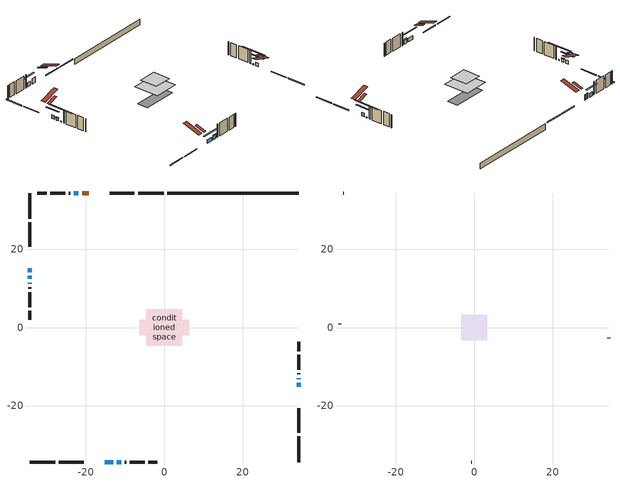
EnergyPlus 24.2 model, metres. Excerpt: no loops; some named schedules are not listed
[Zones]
conditioned space
 floor adiabatic (AdiabaticFloorConstruction): -4.61,-4.61 -4.61,4.61 4.61,4.61 4.61,-4.61 z2.61
 floor foundation (Slab1 construction): -6.4,-1.98 -6.4,1.98 6.4,1.98 6.4,-1.98 z-1.96
 wall outside (RimJoist1 construction): -0.15,34.3 -6.67,34.3 / -34.3,-34.3 -27.79,-34.3 / -34.3,34.3 -34.3,27.79 / 34.3,-34.3 34.3,-27.79 z0.17:0.47
 wall outside (RimJoist2 construction): -7.6,34.3 -13.89,34.3 / -26.86,-34.3 -20.57,-34.3 / -34.3,26.86 -34.3,20.57 / 34.3,-26.86 34.3,-20.57 z0.17:0.47
 wall outside (AdiabaticWallConstruction 1): -19.31,34.3 -20.97,34.3 z0.17:2.2
 wall outside (AdiabaticWallConstruction): 34.3,-15.15 34.3,-14.11 / -34.3,15.15 -34.3,14.11 z0.17:1.46; -21.9,34.3 -23.1,34.3 z0.17:1.66; -15.15,-34.3 -13.05,-34.3 z0.17:1.48; -12.13,-34.3 -10.97,-34.3 z0.17:1.61; -34.3,13.18 -34.3,12.37 z0.17:1.18; 34.3,-13.19 34.3,-12.9 / -34.3,11.45 -34.3,11.16 z0.17:0.53
 wall outside (Wall1 construction): -24.03,34.3 -24.32,34.3 / -10.04,-34.3 -9.75,-34.3 / -34.3,10.23 -34.3,9.94 / 34.3,-11.97 34.3,-11.68 z0.17:5.05
 wall outside (Wall2 construction): -25.25,34.3 -29.05,34.3 / -8.82,-34.3 -5.02,-34.3 / -34.3,9.01 -34.3,5.21 / 34.3,-10.75 34.3,-6.94 z0.17:5.05
 wall outside (Wall3 construction): -29.98,34.3 -32.33,34.3 / -4.09,-34.3 -1.74,-34.3 / -34.3,4.28 -34.3,1.93 / 34.3,-6.02 34.3,-3.67 z0.17:5.05
 wall foundation (FoundationWall1 construction): 0.78,34.3,-1.96 0.78,34.3,0.17 30.95,34.3,0.17 30.95,34.3,0.11 34.3,34.3,0.11 34.3,34.3,-1.96
 window (WindowConstruction): 34.3,-15.15 34.3,-14.11 z0.17:1.46
 window (WindowConstruction 1): -21.9,34.3 -23.1,34.3 z0.17:1.66
 window (WindowConstruction 2): -15.15,-34.3 -13.06,-34.3 z0.17:1.47
 window (WindowConstruction 3): -34.3,15.15 -34.3,14.11 z0.17:1.46
 window (WindowConstruction 4): -12.13,-34.3 -10.97,-34.3 z0.17:1.61
 window (WindowConstruction 5): -34.3,13.18 -34.3,12.38 z0.17:1.18
 window (WindowConstruction 6): 34.3,-13.18 34.3,-12.9 z0.17:0.52
 window (WindowConstruction 7): -34.3,11.45 -34.3,11.16 z0.17:0.52
 door (Door): -19.31,34.3 -20.97,34.3 z0.17:2.2
 ceiling adiabatic (AdiabaticFloorConstruction): 4.61,-4.61 4.61,4.61 -4.61,4.61 -4.61,-4.61 z2.61
 roof outside (Roof2 construction): -18.38,34.3,5.05 -18.38,30.69,6.25 -17.43,30.69,6.25 -17.43,34.3,5.05; -16.08,-34.3,5.05 -16.08,-30.69,6.25 -17.03,-30.69,6.25 -17.03,-34.3,5.05; -34.3,16.08,5.05 -30.69,16.08,6.25 -30.69,17.03,6.25 -34.3,17.03,5.05; 34.3,-16.08,5.05 30.69,-16.08,6.25 30.69,-17.03,6.25 34.3,-17.03,5.05
attic - vented
 floor to conditioned space (Floor1 construction Reversed): -3.28,-3.28 -3.28,3.28 3.28,3.28 3.28,-3.28 z5.05
 wall outside (Wall4 construction): -33.26,34.3 -33.38,34.3 / -0.81,-34.3 -0.69,-34.3 / -34.3,1 -34.3,0.88 / 34.3,-2.74 34.3,-2.62 z0.17:5.05
 roof outside (Roof1 construction): -16.5,34.3,5.05 -16.5,27.92,7.17 -14.82,27.92,7.17 -14.82,34.3,5.05; -17.96,-34.3,5.05 -17.96,-27.92,7.17 -19.64,-27.92,7.17 -19.64,-34.3,5.05; -34.3,17.96,5.05 -27.92,17.96,7.17 -27.92,19.64,7.17 -34.3,19.64,5.05; 34.3,-17.96,5.05 27.92,-17.96,7.17 27.92,-19.64,7.17 34.3,-19.64,5.05
shading: 34.3,-11.93 34.3,-17.33 34.72,-17.33 34.72,-11.93 z3.64; -25.28,34.3 -19.72,34.3 -19.72,34.72 -25.28,34.72 z3.84; -10.88,-34.3 -17.33,-34.3 -17.33,-34.72 -10.88,-34.72 z3.65; -34.3,11.93 -34.3,17.33 -34.72,17.33 -34.72,11.93 z3.64; -10.77,-34.3 -12.33,-34.3 -12.33,-34.72 -10.77,-34.72 z1.81; -34.3,12.17 -34.3,13.38 -34.72,13.38 -34.72,12.17 z1.38; 34.3,-8.28 34.3,-17.8 34.72,-17.8 34.72,-8.28 z5.14; -34.3,6.54 -34.3,16.07 -34.72,16.07 -34.72,6.54 z5.14
[Building]
Building 1: Terrain=Suburbs
[Site:Location]
Winnipeg Intl AP_MB: Latitude {deg}=49.91; Longitude {deg}=-97.24; Time Zone {hr}=-6; Elevation {m}=239; Keep Site Location Information=Yes
[Site:GroundTemperature:Shallow]
-2.46526, -5.11642, -5.32873, -4.07063, 0.979979, 6.00706, 10.3653, 13.1261, 13.3606, 11.1152, 6.8681, 1.99523
[Site:WaterMainsTemperature]
Calculation Method=Schedule; Temperature Schedule=mains temperature schedule
[Material] Roughness=Rough; Thermal Absorptance=0.9
Name | Thickness {m} | Conductivity {W/m-K} | Density {kg/m3} | Specific Heat {J/kg-K} | Solar Absorptance | Visible Absorptance
asphalt or fiberglass shingles | 0.00635 | 0.162714 | 1121.4 | 1465.45 | 0.84 | 0.84
ceiling loosefill ins | 0.254 | 0.0480833 | 16.02 | 1046.75 | 0.7 | 0.7
ceiling stud and cavity | 0.1397 | 0.363927 | 65.682 | 1177.47 | 0.7 | 0.7
concrete 4.0 in. | 0.1016 | 1.803125 | 2242.8 | 837.4 | 0.7 | 0.7
concrete 8.0 in. | 0.2032 | 1.803125 | 2242.8 | 837.4 | 0.7 | 0.7
door material | 0.04445 | 0.0639163 | 512.64 | 1214.23 | 0.7 | 0.7
floor covering | 0.0127 | 0.0433444 | 54.468 | 1339.84 | 0.6 | 0.6
floor rigid ins; wall rigid ins | 0.512978 | 0.029427 | 32.04 | 1214.23 | 0.7 | 0.7
floor stud and cavity | 0.1397 | 1.75129 | 37.0049 | 1207.88 | 0.7 | 0.7
furniture material conditioned space 1 | 0.1524 | 0.115458 | 640.8 | 1214.23 | 0.6 | 0.6
gypsum board | 0.0127 | 0.160291 | 801 | 837.4 | 0.6 | 0.6
osb sheathing 0.5 in. | 0.0127 | 0.115458 | 512.64 | 1214.23 | 0.7 | 0.7
osb sheathing 0.75 in. | 0.01905 | 0.115458 | 512.64 | 1214.23 | 0.7 | 0.7
rim joist stud and cavity | 0.0508 | 0.177588 | 50.32683 | 1063.81 | 0.6 | 0.6
rim joist stud and cavity 1 | 0.0508 | 0.648972 | 50.32683 | 1063.81 | 0.6 | 0.6
roof stud and cavity | 0.2032 | 0.119118 | 78.34581 | 1123.46 | 0.7 | 0.7
wall stud and cavity | 0.1397 | 0.107944 | 139.0536 | 1170.24 | 0.7 | 0.7
wall stud and cavity 1 | 0.1397 | 0.0980698 | 139.0536 | 1170.24 | 0.7 | 0.7
wall stud and cavity 2 | 0.1397 | 0.100429 | 139.0536 | 1170.24 | 0.7 | 0.7
wall stud and cavity 3 | 0.0889 | 6.1454 | 50.32683 | 1063.81 | 0.6 | 0.6
wall stud and cavity 4 | 0.0889 | 0.380278 | 52.3479 | 1209.89 | 0.7 | 0.7
wall stud and cavity 5 | 0.0889 | 0.391764 | 83.0341 | 1211.67 | 0.7 | 0.7
wood siding | 0.0254 | 0.102417 | 544.68 | 1172.36 | 0.4 | 0.4
wood siding 1 | 0.00254 | 0.102417 | 544.68 | 1172.36 | 0.4 | 0.4
wood siding 2; wood siding 3; wood siding 4 | 0.0254 | 0.102417 | 544.68 | 1172.36 | 0.7 | 0.7
[WindowMaterial:SimpleGlazingSystem]
Name | U-Factor {W/m2-K} | Solar Heat Gain Coefficient
WindowMaterial | 3.71739 | 0.69
WindowMaterial 1 | 3.599852 | 0.7
WindowMaterial 2 | 3.70887 | 0.69
WindowMaterial 3 | 3.62938 | 0.7
WindowMaterial 4 | 3.963244 | 0.67
WindowMaterial 5 | 4.37831 | 0.49
[Construction]
AdiabaticFloorConstruction: floor stud and cavity, floor rigid ins, osb sheathing 0.75 in., floor covering
AdiabaticWallConstruction: wood siding 3, wall rigid ins, wall stud and cavity 4, gypsum board
AdiabaticWallConstruction 1: wood siding 4, wall rigid ins, wall stud and cavity 4, gypsum board
Door: door material
Floor1 construction Reversed: gypsum board, ceiling stud and cavity, ceiling loosefill ins
FoundationWall1 construction: concrete 8.0 in.
furniture construction conditioned space 1: furniture material conditioned space 1
PartitionWallConstruction: gypsum board, wall stud and cavity 5, gypsum board
RimJoist1 construction: wood siding 2, rim joist stud and cavity
RimJoist2 construction: wood siding 2, rim joist stud and cavity 1
Roof1 construction: asphalt or fiberglass shingles
Roof2 construction: asphalt or fiberglass shingles, osb sheathing 0.75 in., roof stud and cavity, gypsum board
Slab1 construction: concrete 4.0 in.
Wall1 construction: wood siding, osb sheathing 0.5 in., wall stud and cavity, gypsum board
Wall2 construction: wood siding, osb sheathing 0.5 in., wall stud and cavity 1, gypsum board
Wall3 construction: wood siding, osb sheathing 0.5 in., wall stud and cavity 2, gypsum board
Wall4 construction: wood siding 1, wall stud and cavity 3
WindowConstruction; WindowConstruction 3: WindowMaterial
WindowConstruction 1: WindowMaterial 1
WindowConstruction 2: WindowMaterial 2
WindowConstruction 4: WindowMaterial 3
WindowConstruction 5: WindowMaterial 4
WindowConstruction 6; WindowConstruction 7: WindowMaterial 5
[Zone] Multiplier=1; Part of Total Floor Area=Yes
Name | Volume {m3}
attic - vented | 14.8197
conditioned space | 339
[Space]
Name | Zone | Volume {m3}
attic - vented 1 | attic - vented | 14.8197
conditioned space 1 | conditioned space | 339
[ZoneInfiltration:EffectiveLeakageArea]
infil attic - vented 1: Zone or Space=attic - vented 1; Schedule=Always On Discrete; Effective Air Leakage Area {cm2}=1430.67; Stack Coefficient=0.000487032; Wind Coefficient=1.49107e-05
[ZoneMixing]
whole house fan mix: Zone or Space=attic - vented; Schedule=Always On Continuous; Design Flow Rate Calculation Method=Flow/Zone; Design Flow Rate {m3/s}=0; Source Zone or Space=conditioned space
[SurfaceProperty:ExposedFoundationPerimeter]
Slab1: Exposed Perimeter Calculation Method=TotalExposedPerimeter; Total Exposed Perimeter {m}=33.529
[InternalMass] Zone or ZoneList=conditioned space; Space or SpaceList=conditioned space 1
Name | Construction | Surface Area {m2}
furniture mass conditioned space 1 | furniture construction conditioned space 1 | 54.2521
partition wall mass | PartitionWallConstruction | 135.63
[Lights]
interior lighting: Zone or ZoneList or Space or SpaceList=conditioned space 1; Schedule=interior lighting schedule; Design Level Calculation Method=LightingLevel; Lighting Level {W}=343.2; Return Air Fraction=0; Fraction Radiant=0.6; Fraction Visible=0.2; Fraction Replaceable=1
[People]
occupants: Zone or ZoneList or Space or SpaceList=conditioned space 1; Number of People Schedule=occupants schedule; Number of People Calculation Method=People; Number of People=3; Fraction Radiant=0.314171; Sensible Heat Fraction=0.56303; Activity Level Schedule=occupants activity schedule; Carbon Dioxide Generation Rate {m3/s-W}=0; Enable ASHRAE 55 Comfort Warnings=No; Mean Radiant Temperature Calculation Type=EnclosureAveraged
[ElectricEquipment] Zone or ZoneList or Space or SpaceList=conditioned space 1; Design Level Calculation Method=EquipmentLevel
Name | Schedule | Design Level {W} | Fraction Latent | Fraction Radiant | Fraction Lost
clothes dryer | clothes dryer schedule | 140.772 | 0.015 | 0.081 | 0.85
clothes washer | clothes washer schedule | 32.1985 | 0.03 | 0.162 | 0.7
cooking range | cooking range schedule | 215.147 | 0.08 | 0.432 | 0.2
dishwasher | dishwasher schedule | 66.8632 | 0.3 | 0.18 | 0.4
fridge | fridge schedule | 72.9452 | 0 | 0.6 | 0
mech vent house fan | mech vent house fan schedule | 0 | 0 | 0 | 1
mech vent house fan cfis | mech vent house fan cfis schedule | 0 | 0 | 0 | 0
misc plug loads | misc plug loads schedule | 494.7 | 0.045 | 0.513 | 0.1
whole house fan | Always On Discrete | 0 | 0 | 0 | 1
[OtherEquipment] Zone or ZoneList or Space or SpaceList=conditioned space 1; Design Level Calculation Method=EquipmentLevel
Name | Fuel Type | Schedule | Design Level {W} | Fraction Latent | Fraction Radiant | Fraction Lost
clothes dryer 1 | Electricity | clothes dryer schedule | 0 | 0.015 | 0.081 | 0.85
cooking range 1 | Electricity | cooking range schedule | 0 | 0.08 | 0.432 | 0.2
general water use latent | None | general water use schedule | 62.594 | 1 | 0 | 0
general water use sensible | None | general water use schedule | -61.6891 | 0 | 0.6 | 0
mech vent house fan latent load | None | Always On Discrete | 0 | 1 | 0 | 0
mech vent house fan sensible load | None | Always On Discrete | 0 | 0 | 0 | 0
water heater energy adjustment1 | NaturalGas | Always On Discrete | 0.01 | 0 | 0 | 1
[ZoneInfiltration:DesignFlowRate] Zone or ZoneList or Space or SpaceList=conditioned space 1; Schedule=Always On Discrete; Design Flow Rate Calculation Method=Flow/Zone; Design Flow Rate {m3/s}=0
infil flow; natural vent flow; whole house fan flow
[Foundation:Kiva]
Foundation Kiva 1: Initial Indoor Air Temperature {C}=21; Wall Height Above Grade {m}=0.170017; Wall Depth Below Slab {m}=0.2032
[Foundation:Kiva:Settings]
Soil Conductivity {W/m-K}=0.849921; Soil Density {kg/m3}=1842.3; Soil Specific Heat {J/kg-K}=418.7; Ground Solar Absorptivity=0.9; Ground Thermal Absorptivity=0.9; Ground Surface Roughness {m}=0.03; Far-Field Width {m}=40; Deep-Ground Boundary Condition=ZeroFlux; Deep-Ground Depth {m}=40; Minimum Cell Dimension {m}=0.2; Maximum Cell Growth Coefficient=3; Simulation Timestep=Timestep
[Exterior:Lights]
exterior lighting: Schedule=exterior lighting schedule; Design Level {W}=75.6
[Schedule:Constant]
Name | Hourly Value
Always On Continuous; mech vent house fan schedule; mech vent house fan cfis schedule; Always On Discrete | 1
occupants activity schedule | 117.228
fridge schedule | 0
[Schedule:Day:Interval]
interior lighting schedule day: No, 01:00, 0.108182, 04:00, 0.0901515, 05:00, 0.0991667, 06:00, 0.162273, 07:00, 0.270455, 08:00, 0.342576, 10:00, 0.369621, 11:00, 0.351591, 12:00, 0.333561, 13:00, 0.324545, 14:00, 0.31553, 15:00, 0.333561, 16:00, 0.369621, 17:00, 0.450758, 18:00, 0.585985, 19:00, 0.775303, 20:00, 0.955606, 21:00, 0.991667, 22:00, 0.712197, 23:00, 0.360606, 24:00, 0.162273
interior lighting schedule default day: No, 24:00, 0
[Schedule:Week:Daily]
interior lighting schedule Week Rule - Jan1-Jan27: interior lighting schedule day, interior lighting schedule day, interior lighting schedule day, interior lighting schedule day, interior lighting schedule day, interior lighting schedule day, interior lighting schedule day, interior lighting schedule default day, interior lighting schedule default day, interior lighting schedule default day, interior lighting schedule default day, interior lighting schedule default day
interior lighting schedule Week Rule - Jan28-Feb3: interior lighting schedule day, interior lighting schedule day, interior lighting schedule day, interior lighting schedule day, interior lighting schedule day 1, interior lighting schedule day 1, interior lighting schedule day 1, interior lighting schedule default day, interior lighting schedule default day, interior lighting schedule default day, interior lighting schedule default day, interior lighting schedule default day
interior lighting schedule Week Rule - Feb4-Feb24: interior lighting schedule day 1, interior lighting schedule day 1, interior lighting schedule day 1, interior lighting schedule day 1, interior lighting schedule day 1, interior lighting schedule day 1, interior lighting schedule day 1, interior lighting schedule default day, interior lighting schedule default day, interior lighting schedule default day, interior lighting schedule default day, interior lighting schedule default day
interior lighting schedule Week Rule - Feb25-Mar3: interior lighting schedule day 1, interior lighting schedule day 1, interior lighting schedule day 1, interior lighting schedule day 1, interior lighting schedule day 2, interior lighting schedule day 2, interior lighting schedule day 2, interior lighting schedule default day, interior lighting schedule default day, interior lighting schedule default day, interior lighting schedule default day, interior lighting schedule default day
interior lighting schedule Week Rule - Mar4-Mar31: interior lighting schedule day 2, interior lighting schedule day 2, interior lighting schedule day 2, interior lighting schedule day 2, interior lighting schedule day 2, interior lighting schedule day 2, interior lighting schedule day 2, interior lighting schedule default day, interior lighting schedule default day, interior lighting schedule default day, interior lighting schedule default day, interior lighting schedule default day
interior lighting schedule Week Rule - Apr1-Apr28: interior lighting schedule day 3, interior lighting schedule day 3, interior lighting schedule day 3, interior lighting schedule day 3, interior lighting schedule day 3, interior lighting schedule day 3, interior lighting schedule day 3, interior lighting schedule default day, interior lighting schedule default day, interior lighting schedule default day, interior lighting schedule default day, interior lighting schedule default day
interior lighting schedule Week Rule - Apr29-May5: interior lighting schedule day 3, interior lighting schedule day 3, interior lighting schedule day 4, interior lighting schedule day 4, interior lighting schedule day 4, interior lighting schedule day 4, interior lighting schedule day 4, interior lighting schedule default day, interior lighting schedule default day, interior lighting schedule default day, interior lighting schedule default day, interior lighting schedule default day
interior lighting schedule Week Rule - May6-May26: interior lighting schedule day 4, interior lighting schedule day 4, interior lighting schedule day 4, interior lighting schedule day 4, interior lighting schedule day 4, interior lighting schedule day 4, interior lighting schedule day 4, interior lighting schedule default day, interior lighting schedule default day, interior lighting schedule default day, interior lighting schedule default day, interior lighting schedule default day
interior lighting schedule Week Rule - May27-Jun2: interior lighting schedule day 4, interior lighting schedule day 4, interior lighting schedule day 4, interior lighting schedule day 4, interior lighting schedule day 4, interior lighting schedule day 5, interior lighting schedule day 5, interior lighting schedule default day, interior lighting schedule default day, interior lighting schedule default day, interior lighting schedule default day, interior lighting schedule default day
interior lighting schedule Week Rule - Jun3-Jun30: interior lighting schedule day 5, interior lighting schedule day 5, interior lighting schedule day 5, interior lighting schedule day 5, interior lighting schedule day 5, interior lighting schedule day 5, interior lighting schedule day 5, interior lighting schedule default day, interior lighting schedule default day, interior lighting schedule default day, interior lighting schedule default day, interior lighting schedule default day
interior lighting schedule Week Rule - Jul1-Jul28: interior lighting schedule day 6, interior lighting schedule day 6, interior lighting schedule day 6, interior lighting schedule day 6, interior lighting schedule day 6, interior lighting schedule day 6, interior lighting schedule day 6, interior lighting schedule default day, interior lighting schedule default day, interior lighting schedule default day, interior lighting schedule default day, interior lighting schedule default day
interior lighting schedule Week Rule - Jul29-Aug4: interior lighting schedule day 6, interior lighting schedule day 6, interior lighting schedule day 6, interior lighting schedule day 7, interior lighting schedule day 7, interior lighting schedule day 7, interior lighting schedule day 7, interior lighting schedule default day, interior lighting schedule default day, interior lighting schedule default day, interior lighting schedule default day, interior lighting schedule default day
interior lighting schedule Week Rule - Aug5-Aug25: interior lighting schedule day 7, interior lighting schedule day 7, interior lighting schedule day 7, interior lighting schedule day 7, interior lighting schedule day 7, interior lighting schedule day 7, interior lighting schedule day 7, interior lighting schedule default day, interior lighting schedule default day, interior lighting schedule default day, interior lighting schedule default day, interior lighting schedule default day
interior lighting schedule Week Rule - Aug26-Sep1: interior lighting schedule day 7, interior lighting schedule day 7, interior lighting schedule day 7, interior lighting schedule day 7, interior lighting schedule day 7, interior lighting schedule day 7, interior lighting schedule day 8, interior lighting schedule default day, interior lighting schedule default day, interior lighting schedule default day, interior lighting schedule default day, interior lighting schedule default day
interior lighting schedule Week Rule - Sep2-Sep29: interior lighting schedule day 8, interior lighting schedule day 8, interior lighting schedule day 8, interior lighting schedule day 8, interior lighting schedule day 8, interior lighting schedule day 8, interior lighting schedule day 8, interior lighting schedule default day, interior lighting schedule default day, interior lighting schedule default day, interior lighting schedule default day, interior lighting schedule default day
interior lighting schedule Week Rule - Sep30-Oct6: interior lighting schedule day 8, interior lighting schedule day 9, interior lighting schedule day 9, interior lighting schedule day 9, interior lighting schedule day 9, interior lighting schedule day 9, interior lighting schedule day 9, interior lighting schedule default day, interior lighting schedule default day, interior lighting schedule default day, interior lighting schedule default day, interior lighting schedule default day
interior lighting schedule Week Rule - Oct7-Oct27: interior lighting schedule day 9, interior lighting schedule day 9, interior lighting schedule day 9, interior lighting schedule day 9, interior lighting schedule day 9, interior lighting schedule day 9, interior lighting schedule day 9, interior lighting schedule default day, interior lighting schedule default day, interior lighting schedule default day, interior lighting schedule default day, interior lighting schedule default day
interior lighting schedule Week Rule - Oct28-Nov3: interior lighting schedule day 9, interior lighting schedule day 9, interior lighting schedule day 9, interior lighting schedule day 9, interior lighting schedule day 10, interior lighting schedule day 10, interior lighting schedule day 10, interior lighting schedule default day, interior lighting schedule default day, interior lighting schedule default day, interior lighting schedule default day, interior lighting schedule default day
interior lighting schedule Week Rule - Nov4-Nov24: interior lighting schedule day 10, interior lighting schedule day 10, interior lighting schedule day 10, interior lighting schedule day 10, interior lighting schedule day 10, interior lighting schedule day 10, interior lighting schedule day 10, interior lighting schedule default day, interior lighting schedule default day, interior lighting schedule default day, interior lighting schedule default day, interior lighting schedule default day
interior lighting schedule Week Rule - Nov25-Dec1: interior lighting schedule day 10, interior lighting schedule day 10, interior lighting schedule day 10, interior lighting schedule day 10, interior lighting schedule day 10, interior lighting schedule day 10, interior lighting schedule day 11, interior lighting schedule default day, interior lighting schedule default day, interior lighting schedule default day, interior lighting schedule default day, interior lighting schedule default day
interior lighting schedule Week Rule - Dec2-Dec31: interior lighting schedule day 11, interior lighting schedule day 11, interior lighting schedule day 11, interior lighting schedule day 11, interior lighting schedule day 11, interior lighting schedule day 11, interior lighting schedule day 11, interior lighting schedule default day, interior lighting schedule default day, interior lighting schedule default day, interior lighting schedule default day, interior lighting schedule default day
occupants schedule Week Rule - Jan1-Dec31: occupants schedule day, occupants schedule day, occupants schedule day, occupants schedule day, occupants schedule day, occupants schedule day, occupants schedule day, occupants schedule default day, occupants schedule default day, occupants schedule default day, occupants schedule default day, occupants schedule default day
clothes dryer schedule Week Rule - Jan1-Dec31: clothes dryer schedule day, clothes dryer schedule day, clothes dryer schedule day, clothes dryer schedule day, clothes dryer schedule day, clothes dryer schedule day, clothes dryer schedule day, clothes dryer schedule default day, clothes dryer schedule default day, clothes dryer schedule default day, clothes dryer schedule default day, clothes dryer schedule default day
clothes washer schedule Week Rule - Jan1-Dec31: clothes washer schedule day, clothes washer schedule day, clothes washer schedule day, clothes washer schedule day, clothes washer schedule day, clothes washer schedule day, clothes washer schedule day, clothes washer schedule default day, clothes washer schedule default day, clothes washer schedule default day, clothes washer schedule default day, clothes washer schedule default day
cooking range schedule Week Rule - Jan1-Dec31: cooking range schedule day, cooking range schedule day, cooking range schedule day, cooking range schedule day, cooking range schedule day, cooking range schedule day, cooking range schedule day, cooking range schedule default day, cooking range schedule default day, cooking range schedule default day, cooking range schedule default day, cooking range schedule default day
dishwasher schedule Week Rule - Jan1-Dec31: dishwasher schedule day, dishwasher schedule day, dishwasher schedule day, dishwasher schedule day, dishwasher schedule day, dishwasher schedule day, dishwasher schedule day, dishwasher schedule default day, dishwasher schedule default day, dishwasher schedule default day, dishwasher schedule default day, dishwasher schedule default day
misc plug loads schedule Week Rule - Jan1-Dec31: misc plug loads schedule day, misc plug loads schedule day, misc plug loads schedule day, misc plug loads schedule day, misc plug loads schedule day, misc plug loads schedule day, misc plug loads schedule day, misc plug loads schedule default day, misc plug loads schedule default day, misc plug loads schedule default day, misc plug loads schedule default day, misc plug loads schedule default day
general water use schedule Week Rule - Jan1-Dec31: general water use schedule day, general water use schedule day, general water use schedule day, general water use schedule day, general water use schedule day, general water use schedule day, general water use schedule day, general water use schedule default day, general water use schedule default day, general water use schedule default day, general water use schedule default day, general water use schedule default day
exterior lighting schedule Week Rule - Jan1-Jan27: exterior lighting schedule day, exterior lighting schedule day, exterior lighting schedule day, exterior lighting schedule day, exterior lighting schedule day, exterior lighting schedule day, exterior lighting schedule day, exterior lighting schedule default day, exterior lighting schedule default day, exterior lighting schedule default day, exterior lighting schedule default day, exterior lighting schedule default day
exterior lighting schedule Week Rule - Jan28-Feb3: exterior lighting schedule day, exterior lighting schedule day, exterior lighting schedule day, exterior lighting schedule day, exterior lighting schedule day 1, exterior lighting schedule day 1, exterior lighting schedule day 1, exterior lighting schedule default day, exterior lighting schedule default day, exterior lighting schedule default day, exterior lighting schedule default day, exterior lighting schedule default day
exterior lighting schedule Week Rule - Feb4-Feb24: exterior lighting schedule day 1, exterior lighting schedule day 1, exterior lighting schedule day 1, exterior lighting schedule day 1, exterior lighting schedule day 1, exterior lighting schedule day 1, exterior lighting schedule day 1, exterior lighting schedule default day, exterior lighting schedule default day, exterior lighting schedule default day, exterior lighting schedule default day, exterior lighting schedule default day
exterior lighting schedule Week Rule - Feb25-Mar3: exterior lighting schedule day 1, exterior lighting schedule day 1, exterior lighting schedule day 1, exterior lighting schedule day 1, exterior lighting schedule day 2, exterior lighting schedule day 2, exterior lighting schedule day 2, exterior lighting schedule default day, exterior lighting schedule default day, exterior lighting schedule default day, exterior lighting schedule default day, exterior lighting schedule default day
exterior lighting schedule Week Rule - Mar4-Mar31: exterior lighting schedule day 2, exterior lighting schedule day 2, exterior lighting schedule day 2, exterior lighting schedule day 2, exterior lighting schedule day 2, exterior lighting schedule day 2, exterior lighting schedule day 2, exterior lighting schedule default day, exterior lighting schedule default day, exterior lighting schedule default day, exterior lighting schedule default day, exterior lighting schedule default day
exterior lighting schedule Week Rule - Apr1-Apr28: exterior lighting schedule day 3, exterior lighting schedule day 3, exterior lighting schedule day 3, exterior lighting schedule day 3, exterior lighting schedule day 3, exterior lighting schedule day 3, exterior lighting schedule day 3, exterior lighting schedule default day, exterior lighting schedule default day, exterior lighting schedule default day, exterior lighting schedule default day, exterior lighting schedule default day
exterior lighting schedule Week Rule - Apr29-May5: exterior lighting schedule day 3, exterior lighting schedule day 3, exterior lighting schedule day 4, exterior lighting schedule day 4, exterior lighting schedule day 4, exterior lighting schedule day 4, exterior lighting schedule day 4, exterior lighting schedule default day, exterior lighting schedule default day, exterior lighting schedule default day, exterior lighting schedule default day, exterior lighting schedule default day
exterior lighting schedule Week Rule - May6-May26: exterior lighting schedule day 4, exterior lighting schedule day 4, exterior lighting schedule day 4, exterior lighting schedule day 4, exterior lighting schedule day 4, exterior lighting schedule day 4, exterior lighting schedule day 4, exterior lighting schedule default day, exterior lighting schedule default day, exterior lighting schedule default day, exterior lighting schedule default day, exterior lighting schedule default day
exterior lighting schedule Week Rule - May27-Jun2: exterior lighting schedule day 4, exterior lighting schedule day 4, exterior lighting schedule day 4, exterior lighting schedule day 4, exterior lighting schedule day 4, exterior lighting schedule day 5, exterior lighting schedule day 5, exterior lighting schedule default day, exterior lighting schedule default day, exterior lighting schedule default day, exterior lighting schedule default day, exterior lighting schedule default day
exterior lighting schedule Week Rule - Jun3-Jun30: exterior lighting schedule day 5, exterior lighting schedule day 5, exterior lighting schedule day 5, exterior lighting schedule day 5, exterior lighting schedule day 5, exterior lighting schedule day 5, exterior lighting schedule day 5, exterior lighting schedule default day, exterior lighting schedule default day, exterior lighting schedule default day, exterior lighting schedule default day, exterior lighting schedule default day
exterior lighting schedule Week Rule - Jul1-Jul28: exterior lighting schedule day 6, exterior lighting schedule day 6, exterior lighting schedule day 6, exterior lighting schedule day 6, exterior lighting schedule day 6, exterior lighting schedule day 6, exterior lighting schedule day 6, exterior lighting schedule default day, exterior lighting schedule default day, exterior lighting schedule default day, exterior lighting schedule default day, exterior lighting schedule default day
exterior lighting schedule Week Rule - Jul29-Aug4: exterior lighting schedule day 6, exterior lighting schedule day 6, exterior lighting schedule day 6, exterior lighting schedule day 7, exterior lighting schedule day 7, exterior lighting schedule day 7, exterior lighting schedule day 7, exterior lighting schedule default day, exterior lighting schedule default day, exterior lighting schedule default day, exterior lighting schedule default day, exterior lighting schedule default day
exterior lighting schedule Week Rule - Aug5-Aug25: exterior lighting schedule day 7, exterior lighting schedule day 7, exterior lighting schedule day 7, exterior lighting schedule day 7, exterior lighting schedule day 7, exterior lighting schedule day 7, exterior lighting schedule day 7, exterior lighting schedule default day, exterior lighting schedule default day, exterior lighting schedule default day, exterior lighting schedule default day, exterior lighting schedule default day
exterior lighting schedule Week Rule - Aug26-Sep1: exterior lighting schedule day 7, exterior lighting schedule day 7, exterior lighting schedule day 7, exterior lighting schedule day 7, exterior lighting schedule day 7, exterior lighting schedule day 7, exterior lighting schedule day 8, exterior lighting schedule default day, exterior lighting schedule default day, exterior lighting schedule default day, exterior lighting schedule default day, exterior lighting schedule default day
exterior lighting schedule Week Rule - Sep2-Sep29: exterior lighting schedule day 8, exterior lighting schedule day 8, exterior lighting schedule day 8, exterior lighting schedule day 8, exterior lighting schedule day 8, exterior lighting schedule day 8, exterior lighting schedule day 8, exterior lighting schedule default day, exterior lighting schedule default day, exterior lighting schedule default day, exterior lighting schedule default day, exterior lighting schedule default day
exterior lighting schedule Week Rule - Sep30-Oct6: exterior lighting schedule day 8, exterior lighting schedule day 9, exterior lighting schedule day 9, exterior lighting schedule day 9, exterior lighting schedule day 9, exterior lighting schedule day 9, exterior lighting schedule day 9, exterior lighting schedule default day, exterior lighting schedule default day, exterior lighting schedule default day, exterior lighting schedule default day, exterior lighting schedule default day
exterior lighting schedule Week Rule - Oct7-Oct27: exterior lighting schedule day 9, exterior lighting schedule day 9, exterior lighting schedule day 9, exterior lighting schedule day 9, exterior lighting schedule day 9, exterior lighting schedule day 9, exterior lighting schedule day 9, exterior lighting schedule default day, exterior lighting schedule default day, exterior lighting schedule default day, exterior lighting schedule default day, exterior lighting schedule default day
exterior lighting schedule Week Rule - Oct28-Nov3: exterior lighting schedule day 9, exterior lighting schedule day 9, exterior lighting schedule day 9, exterior lighting schedule day 9, exterior lighting schedule day 10, exterior lighting schedule day 10, exterior lighting schedule day 10, exterior lighting schedule default day, exterior lighting schedule default day, exterior lighting schedule default day, exterior lighting schedule default day, exterior lighting schedule default day
exterior lighting schedule Week Rule - Nov4-Nov24: exterior lighting schedule day 10, exterior lighting schedule day 10, exterior lighting schedule day 10, exterior lighting schedule day 10, exterior lighting schedule day 10, exterior lighting schedule day 10, exterior lighting schedule day 10, exterior lighting schedule default day, exterior lighting schedule default day, exterior lighting schedule default day, exterior lighting schedule default day, exterior lighting schedule default day
exterior lighting schedule Week Rule - Nov25-Dec1: exterior lighting schedule day 10, exterior lighting schedule day 10, exterior lighting schedule day 10, exterior lighting schedule day 10, exterior lighting schedule day 10, exterior lighting schedule day 10, exterior lighting schedule day 11, exterior lighting schedule default day, exterior lighting schedule default day, exterior lighting schedule default day, exterior lighting schedule default day, exterior lighting schedule default day
exterior lighting schedule Week Rule - Dec2-Dec31: exterior lighting schedule day 11, exterior lighting schedule day 11, exterior lighting schedule day 11, exterior lighting schedule day 11, exterior lighting schedule day 11, exterior lighting schedule day 11, exterior lighting schedule day 11, exterior lighting schedule default day, exterior lighting schedule default day, exterior lighting schedule default day, exterior lighting schedule default day, exterior lighting schedule default day
[Schedule:Year]
interior lighting schedule: interior lighting schedule Week Rule - Jan1-Jan27, 1, 1, 1, 27, interior lighting schedule Week Rule - Jan28-Feb3, 1, 28, 2, 3, interior lighting schedule Week Rule - Feb4-Feb24, 2, 4, 2, 24, interior lighting schedule Week Rule - Feb25-Mar3, 2, 25, 3, 3, interior lighting schedule Week Rule - Mar4-Mar31, 3, 4, 3, 31, interior lighting schedule Week Rule - Apr1-Apr28, 4, 1, 4, 28, interior lighting schedule Week Rule - Apr29-May5, 4, 29, 5, 5, interior lighting schedule Week Rule - May6-May26, 5, 6, 5, 26, interior lighting schedule Week Rule - May27-Jun2, 5, 27, 6, 2, interior lighting schedule Week Rule - Jun3-Jun30, 6, 3, 6, 30, interior lighting schedule Week Rule - Jul1-Jul28, 7, 1, 7, 28, interior lighting schedule Week Rule - Jul29-Aug4, 7, 29, 8, 4, interior lighting schedule Week Rule - Aug5-Aug25, 8, 5, 8, 25, interior lighting schedule Week Rule - Aug26-Sep1, 8, 26, 9, 1, interior lighting schedule Week Rule - Sep2-Sep29, 9, 2, 9, 29, interior lighting schedule Week Rule - Sep30-Oct6, 9, 30, 10, 6, interior lighting schedule Week Rule - Oct7-Oct27, 10, 7, 10, 27, interior lighting schedule Week Rule - Oct28-Nov3, 10, 28, 11, 3, interior lighting schedule Week Rule - Nov4-Nov24, 11, 4, 11, 24, interior lighting schedule Week Rule - Nov25-Dec1, 11, 25, 12, 1, interior lighting schedule Week Rule - Dec2-Dec31, 12, 2, 12, 31
occupants schedule: occupants schedule Week Rule - Jan1-Dec31, 1, 1, 12, 31
clothes dryer schedule: clothes dryer schedule Week Rule - Jan1-Dec31, 1, 1, 12, 31
clothes washer schedule: clothes washer schedule Week Rule - Jan1-Dec31, 1, 1, 12, 31
cooking range schedule: cooking range schedule Week Rule - Jan1-Dec31, 1, 1, 12, 31
dishwasher schedule: dishwasher schedule Week Rule - Jan1-Dec31, 1, 1, 12, 31
misc plug loads schedule: misc plug loads schedule Week Rule - Jan1-Dec31, 1, 1, 12, 31
general water use schedule: general water use schedule Week Rule - Jan1-Dec31, 1, 1, 12, 31
exterior lighting schedule: exterior lighting schedule Week Rule - Jan1-Jan27, 1, 1, 1, 27, exterior lighting schedule Week Rule - Jan28-Feb3, 1, 28, 2, 3, exterior lighting schedule Week Rule - Feb4-Feb24, 2, 4, 2, 24, exterior lighting schedule Week Rule - Feb25-Mar3, 2, 25, 3, 3, exterior lighting schedule Week Rule - Mar4-Mar31, 3, 4, 3, 31, exterior lighting schedule Week Rule - Apr1-Apr28, 4, 1, 4, 28, exterior lighting schedule Week Rule - Apr29-May5, 4, 29, 5, 5, exterior lighting schedule Week Rule - May6-May26, 5, 6, 5, 26, exterior lighting schedule Week Rule - May27-Jun2, 5, 27, 6, 2, exterior lighting schedule Week Rule - Jun3-Jun30, 6, 3, 6, 30, exterior lighting schedule Week Rule - Jul1-Jul28, 7, 1, 7, 28, exterior lighting schedule Week Rule - Jul29-Aug4, 7, 29, 8, 4, exterior lighting schedule Week Rule - Aug5-Aug25, 8, 5, 8, 25, exterior lighting schedule Week Rule - Aug26-Sep1, 8, 26, 9, 1, exterior lighting schedule Week Rule - Sep2-Sep29, 9, 2, 9, 29, exterior lighting schedule Week Rule - Sep30-Oct6, 9, 30, 10, 6, exterior lighting schedule Week Rule - Oct7-Oct27, 10, 7, 10, 27, exterior lighting schedule Week Rule - Oct28-Nov3, 10, 28, 11, 3, exterior lighting schedule Week Rule - Nov4-Nov24, 11, 4, 11, 24, exterior lighting schedule Week Rule - Nov25-Dec1, 11, 25, 12, 1, exterior lighting schedule Week Rule - Dec2-Dec31, 12, 2, 12, 31
[Schedule:Compact]
mains temperature schedule: Through: 01/01, For: AllDays, Until: 24:00, 3.57167, Through: 01/02, For: AllDays, Until: 24:00, 3.48889, Through: 01/03, For: AllDays, Until: 24:00, 3.40667, Through: 01/04, For: AllDays, Until: 24:00, 3.32611, Through: 01/05, For: AllDays, Until: 24:00, 3.24611, Through: 01/06, For: AllDays, Until: 24:00, 3.16778, Through: 01/07, For: AllDays, Until: 24:00, 3.09056, Through: 01/08, For: AllDays, Until: 24:00, 3.01444, Through: 01/09, For: AllDays, Until: 24:00, 2.93944, Through: 01/10, For: AllDays, Until: 24:00, 2.86611, Through: 01/11, For: AllDays, Until: 24:00, 2.79389, Through: 01/12, For: AllDays, Until: 24:00, 2.72278, Through: 01/13, For: AllDays, Until: 24:00, 2.65278, Through: 01/14, For: AllDays, Until: 24:00, 2.58444, Through: 01/15, For: AllDays, Until: 24:00, 2.51778, Through: 01/16, For: AllDays, Until: 24:00, 2.45222, Through: 01/17, For: AllDays, Until: 24:00, 2.38778, Through: 01/18, For: AllDays, Until: 24:00, 2.325, Through: 01/19, For: AllDays, Until: 24:00, 2.26389, Through: 01/20, For: AllDays, Until: 24:00, 2.20389, Through: 01/21, For: AllDays, Until: 24:00, 2.14556, Through: 01/22, For: AllDays, Until: 24:00, 2.08889, Through: 01/23, For: AllDays, Until: 24:00, 2.03333, Through: 01/24, For: AllDays, Until: 24:00, 1.97944, Through: 01/25, For: AllDays, Until: 24:00, 1.92722, Through: 01/26, For: AllDays, Until: 24:00, 1.87611, Through: 01/27, For: AllDays, Until: 24:00, 1.82722, Through: 01/28, For: AllDays, Until: 24:00, 1.77944, Through: 01/29, For: AllDays, Until: 24:00, 1.73333, Through: 01/30, For: AllDays, Until: 24:00, 1.68944, Through: 01/31, For: AllDays, Until: 24:00, 1.64667, Through: 02/01, For: AllDays, Until: 24:00, 1.60556, Through: 02/02, For: AllDays, Until: 24:00, 1.56611, Through: 02/03, For: AllDays, Until: 24:00, 1.52833, Through: 02/04, For: AllDays, Until: 24:00, 1.49222, Through: 02/05, For: AllDays, Until: 24:00, 1.45778, Through: 02/06, For: AllDays, Until: 24:00, 1.425, Through: 02/07, For: AllDays, Until: 24:00, 1.39389, Through: 02/08, For: AllDays, Until: 24:00, 1.36444, Through: 02/09, For: AllDays, Until: 24:00, 1.33722, Through: 02/10, For: AllDays, Until: 24:00, 1.31111, Through: 02/11, For: AllDays, Until: 24:00, 1.28722, Through: 02/12, For: AllDays, Until: 24:00, 1.26444, Through: 02/13, For: AllDays, Until: 24:00, 1.24389, Through: 02/14, For: AllDays, Until: 24:00, 1.22556, Through: 02/15, For: AllDays, Until: 24:00, 1.20833, Through: 02/16, For: AllDays, Until: 24:00, 1.19278, Through: 02/17, For: AllDays, Until: 24:00, 1.17944, Through: 02/18, For: AllDays, Until: 24:00, 1.16778, Through: 02/19, For: AllDays, Until: 24:00, 1.15778, Through: 02/20, For: AllDays, Until: 24:00, 1.14944, Through: 02/21, For: AllDays, Until: 24:00, 1.14333, Through: 02/22, For: AllDays, Until: 24:00, 1.13889, Through: 02/23, For: AllDays, Until: 24:00, 1.13611, Through: 02/24, For: AllDays, Until: 24:00, 1.135, Through: 02/25, For: AllDays, Until: 24:00, 1.13556, Through: 02/26, For: AllDays, Until: 24:00, 1.13833, Through: 02/27, For: AllDays, Until: 24:00, 1.14278, Through: 02/28, For: AllDays, Until: 24:00, 1.14889, Through: 03/01, For: AllDays, Until: 24:00, 1.15667, Through: 03/02, For: AllDays, Until: 24:00, 1.16667, Through: 03/03, For: AllDays, Until: 24:00, 1.17778, Through: 03/04, For: AllDays, Until: 24:00, 1.19111, Through: 03/05, For: AllDays, Until: 24:00, 1.20667, Through: 03/06, For: AllDays, Until: 24:00, 1.22333, Through: 03/07, For: AllDays, Until: 24:00, 1.24167, Through: 03/08, For: AllDays, Until: 24:00, 1.26222, Through: 03/09, For: AllDays, Until: 24:00, 1.28444, Through: 03/10, For: AllDays, Until: 24:00, 1.30833, Through: 03/11, For: AllDays, Until: 24:00, 1.33389, Through: 03/12, For: AllDays, Until: 24:00, 1.36167, Through: 03/13, For: AllDays, Until: 24:00, 1.39056, Through: 03/14, For: AllDays, Until: 24:00, 1.42111, Through: 03/15, For: AllDays, Until: 24:00, 1.45389, Through: 03/16, For: AllDays, Until: 24:00, 1.48833, Through: 03/17, For: AllDays, Until: 24:00, 1.52389, Through: 03/18, For: AllDays, Until: 24:00, 1.56167, Through: 03/19, For: AllDays, Until: 24:00, 1.60111, Through: 03/20, For: AllDays, Until: 24:00, 1.64167, Through: 03/21, For: AllDays, Until: 24:00, 1.68444, Through: 03/22, For: AllDays, Until: 24:00, 1.72833, Through: 03/23, For: AllDays, Until: 24:00, 1.77444, Through: 03/24, For: AllDays, Until: 24:00, 1.82167, Through: 03/25, For: AllDays, Until: 24:00, 1.87056, Through: 03/26, For: AllDays, Until: 24:00, 1.92111, Through: 03/27, For: AllDays, Until: 24:00, 1.97333, Through: 03/28, For: AllDays, Until: 24:00, 2.02722, Through: 03/29, For: AllDays, Until: 24:00, 2.08222, Through: 03/30, For: AllDays, Until: 24:00, 2.13889, Through: 03/31, For: AllDays, Until: 24:00, 2.19722, Through: 04/01, For: AllDays, Until: 24:00, 2.25722, Through: 04/02, For: AllDays, Until: 24:00, 2.31833, Through: 04/03, For: AllDays, Until: 24:00, 2.38056, Through: 04/04, For: AllDays, Until: 24:00, 2.445, Through: 04/05, For: AllDays, Until: 24:00, 2.51056, Through: 04/06, For: AllDays, Until: 24:00, 2.57722, Through: 04/07, For: AllDays, Until: 24:00, 2.64556, Through: 04/08, For: AllDays, Until: 24:00, 2.715, Through: 04/09, For: AllDays, Until: 24:00, 2.78556, Through: 04/10, For: AllDays, Until: 24:00, 2.85778, Through: 04/11, For: AllDays, Until: 24:00, 2.93111, Through: 04/12, For: AllDays, Until: 24:00, 3.00611, Through: 04/13, For: AllDays, Until: 24:00, 3.08222, Through: 04/14, For: AllDays, Until: 24:00, 3.15889, Through: 04/15, For: AllDays, Until: 24:00, 3.23778, Through: 04/16, For: AllDays, Until: 24:00, 3.31722, Through: 04/17, For: AllDays, Until: 24:00, 3.39778, Through: 04/18, For: AllDays, Until: 24:00, 3.47944, Through: 04/19, For: AllDays, Until: 24:00, 3.56222, Through: 04/20, For: AllDays, Until: 24:00, 3.64667, Through: 04/21, For: AllDays, Until: 24:00, 3.73167, Through: 04/22, For: AllDays, Until: 24:00, 3.81722, Through: 04/23, For: AllDays, Until: 24:00, 3.90444, Through: 04/24, For: AllDays, Until: 24:00, 3.99278, Through: 04/25, For: AllDays, Until: 24:00, 4.08167, Through: 04/26, For: AllDays, Until: 24:00, 4.17167, Through: 04/27, For: AllDays, Until: 24:00, 4.26222, Through: 04/28, For: AllDays, Until: 24:00, 4.35389, Through: 04/29, For: AllDays, Until: 24:00, 4.44611, Through: 04/30, For: AllDays, Until: 24:00, 4.53944, Through: 05/01, For: AllDays, Until: 24:00, 4.63389, Through: 05/02, For: AllDays, Until: 24:00, 4.72889, Through: 05/03, For: AllDays, Until: 24:00, 4.82444, Through: 05/04, For: AllDays, Until: 24:00, 4.92056, Through: 05/05, For: AllDays, Until: 24:00, 5.01722, Through: 05/06, For: AllDays, Until: 24:00, 5.115, Through: 05/07, For: AllDays, Until: 24:00, 5.21333, Through: 05/08, For: AllDays, Until: 24:00, 5.31222, Through: 05/09, For: AllDays, Until: 24:00, 5.41167, Through: 05/10, For: AllDays, Until: 24:00, 5.51111, Through: 05/11, For: AllDays, Until: 24:00, 5.61167, Through: 05/12, For: AllDays, Until: 24:00, 5.71278, Through: 05/13, For: AllDays, Until: 24:00, 5.81389, Through: 05/14, For: AllDays, Until: 24:00, 5.91556, Through: 05/15, For: AllDays, Until: 24:00, 6.01778, Through: 05/16, For: AllDays, Until: 24:00, 6.12, Through: 05/17, For: AllDays, Until: 24:00, 6.22278, Through: 05/18, For: AllDays, Until: 24:00, 6.32556, Through: 05/19, For: AllDays, Until: 24:00, 6.42889, Through: 05/20, For: AllDays, Until: 24:00, 6.53278, Through: 05/21, For: AllDays, Until: 24:00, 6.63611, Through: 05/22, For: AllDays, Until: 24:00, 6.74, Through: 05/23, For: AllDays, Until: 24:00, 6.84389, Through: 05/24, For: AllDays, Until: 24:00, 6.94833, Through: 05/25, For: AllDays, Until: 24:00, 7.05222, Through: 05/26, For: AllDays, Until: 24:00, 7.15667, Through: 05/27, For: AllDays, Until: 24:00, 7.26056, Through: 05/28, For: AllDays, Until: 24:00, 7.365, Through: 05/29, For: AllDays, Until: 24:00, 7.46889, Through: 05/30, For: AllDays, Until: 24:00, 7.57333, Through: 05/31, For: AllDays, Until: 24:00, 7.67722, Through: 06/01, For: AllDays, Until: 24:00, 7.78111, Through: 06/02, For: AllDays, Until: 24:00, 7.88444, Through: 06/03, For: AllDays, Until: 24:00, 7.98778, Through: 06/04, For: AllDays, Until: 24:00, 8.09111, Through: 06/05, For: AllDays, Until: 24:00, 8.19444, Through: 06/06, For: AllDays, Until: 24:00, 8.29667, Through: 06/07, For: AllDays, Until: 24:00, 8.39889, Through: 06/08, For: AllDays, Until: 24:00, 8.50111, Through: 06/09, For: AllDays, Until: 24:00, 8.60278, Through: 06/10, For: AllDays, Until: 24:00, 8.70389, Through: 06/11, For: AllDays, Until: 24:00, 8.80444, Through: 06/12, For: AllDays, Until: 24:00, 8.90444, Through: 06/13, For: AllDays, Until: 24:00, 9.00444, Through: 06/14, For: AllDays, Until: 24:00, 9.10333, Through: 06/15, For: AllDays, Until: 24:00, 9.20222, Through: 06/16, For: AllDays, Until: 24:00, 9.3, Through: 06/17, For: AllDays, Until: 24:00, 9.39778, Through: 06/18, For: AllDays, Until: 24:00, 9.49444, Through: 06/19, For: AllDays, Until: 24:00, 9.59056, Through: 06/20, For: AllDays, Until: 24:00, 9.68556, Through: 06/21, For: AllDays, Until: 24:00, 9.78056, Through: 06/22, For: AllDays, Until: 24:00, 9.87389, Through: 06/23, For: AllDays, Until: 24:00, 9.96722, Through: 06/24, For: AllDays, Until: 24:00, 10.0594, Through: 06/25, For: AllDays, Until: 24:00, 10.1506, Through: 06/26, For: AllDays, Until: 24:00, 10.2411, Through: 06/27, For: AllDays, Until: 24:00, 10.3311, Through: 06/28, For: AllDays, Until: 24:00, 10.4194, Through: 06/29, For: AllDays, Until: 24:00, 10.5072, Through: 06/30, For: AllDays, Until: 24:00, 10.5939, Through: 07/01, For: AllDays, Until: 24:00, 10.6794, Through: 07/02, For: AllDays, Until: 24:00, 10.7644, Through: 07/03, For: AllDays, Until: 24:00, 10.8478, Through: 07/04, For: AllDays, Until: 24:00, 10.9306, Through: 07/05, For: AllDays, Until: 24:00, 11.0117, Through: 07/06, For: AllDays, Until: 24:00, 11.0922, Through: 07/07, For: AllDays, Until: 24:00, 11.1711, Through: 07/08, For: AllDays, Until: 24:00, 11.2494, Through: 07/09, For: AllDays, Until: 24:00, 11.3261, Through: 07/10, For: AllDays, Until: 24:00, 11.4017, Through: 07/11, For: AllDays, Until: 24:00, 11.4761, Through: 07/12, For: AllDays, Until: 24:00, 11.5489, Through: 07/13, For: AllDays, Until: 24:00, 11.6206, Through: 07/14, For: AllDays, Until: 24:00, 11.6911, Through: 07/15, For: AllDays, Until: 24:00, 11.76, Through: 07/16, For: AllDays, Until: 24:00, 11.8278, Through: 07/17, For: AllDays, Until: 24:00, 11.8944, Through: 07/18, For: AllDays, Until: 24:00, 11.9594, Through: 07/19, For: AllDays, Until: 24:00, 12.0228, Through: 07/20, For: AllDays, Until: 24:00, 12.085, Through: 07/21, For: AllDays, Until: 24:00, 12.1456, Through: 07/22, For: AllDays, Until: 24:00, 12.205, Through: 07/23, For: AllDays, Until: 24:00, 12.2628, Through: 07/24, For: AllDays, Until: 24:00, 12.3189, Through: 07/25, For: AllDays, Until: 24:00, 12.3733, Through: 07/26, For: AllDays, Until: 24:00, 12.4267, Through: 07/27, For: AllDays, Until: 24:00, 12.4783, Through: 07/28, For: AllDays, Until: 24:00, 12.5283, Through: 07/29, For: AllDays, Until: 24:00, 12.5767, Through: 07/30, For: AllDays, Until: 24:00, 12.6239, Through: 07/31, For: AllDays, Until: 24:00, 12.6689, Through: 08/01, For: AllDays, Until: 24:00, 12.7128, Through: 08/02, For: AllDays, Until: 24:00, 12.7544, Through: 08/03, For: AllDays, Until: 24:00, 12.795, Through: 08/04, For: AllDays, Until: 24:00, 12.8339, Through: 08/05, For: AllDays, Until: 24:00, 12.8706, Through: 08/06, For: AllDays, Until: 24:00, 12.9061, Through: 08/07, For: AllDays, Until: 24:00, 12.94, Through: 08/08, For: AllDays, Until: 24:00, 12.9717, Through: 08/09, For: AllDays, Until: 24:00, 13.0022, Through: 08/10, For: AllDays, Until: 24:00, 13.0306, Through: 08/11, For: AllDays, Until: 24:00, 13.0572, Through: 08/12, For: AllDays, Until: 24:00, 13.0822, Through: 08/13, For: AllDays, Until: 24:00, 13.1056, Through: 08/14, For: AllDays, Until: 24:00, 13.1272, Through: 08/15, For: AllDays, Until: 24:00, 13.1472, Through: 08/16, For: AllDays, Until: 24:00, 13.165, Through: 08/17, For: AllDays, Until: 24:00, 13.1817, Through: 08/18, For: AllDays, Until: 24:00, 13.1961, Through: 08/19, For: AllDays, Until: 24:00, 13.2089, Through: 08/20, For: AllDays, Until: 24:00, 13.2194, Through: 08/21, For: AllDays, Until: 24:00, 13.2289, Through: 08/22, For: AllDays, Until: 24:00, 13.2361, Through: 08/23, For: AllDays, Until: 24:00, 13.2417, Through: 08/24, For: AllDays, Until: 24:00, 13.2456, Through: 08/25, For: AllDays, Until: 24:00, 13.2472, Through: 08/26, For: AllDays, Until: 24:00, 13.2478, Through: 08/27, For: AllDays, Until: 24:00, 13.2461, Through: 08/28, For: AllDays, Until: 24:00, 13.2428, Through: 08/29, For: AllDays, Until: 24:00, 13.2378, Through: 08/30, For: AllDays, Until: 24:00, 13.2306, Through: 08/31, For: AllDays, Until: 24:00, 13.2217, Through: 09/01, For: AllDays, Until: 24:00, 13.2111, Through: 09/02, For: AllDays, Until: 24:00, 13.1989, Through: 09/03, For: AllDays, Until: 24:00, 13.185, Through: 09/04, For: AllDays, Until: 24:00, 13.1689, Through: 09/05, For: AllDays, Until: 24:00, 13.1511, Through: 09/06, For: AllDays, Until: 24:00, 13.1317, Through: 09/07, For: AllDays, Until: 24:00, 13.1106, Through: 09/08, For: AllDays, Until: 24:00, 13.0878, Through: 09/09, For: AllDays, Until: 24:00, 13.0633, Through: 09/10, For: AllDays, Until: 24:00, 13.0367, Through: 09/11, For: AllDays, Until: 24:00, 13.0083, Through: 09/12, For: AllDays, Until: 24:00, 12.9789, Through: 09/13, For: AllDays, Until: 24:00, 12.9472, Through: 09/14, For: AllDays, Until: 24:00, 12.9139, Through: 09/15, For: AllDays, Until: 24:00, 12.8789, Through: 09/16, For: AllDays, Until: 24:00, 12.8422, Through: 09/17, For: AllDays, Until: 24:00, 12.8039, Through: 09/18, For: AllDays, Until: 24:00, 12.7639, Through: 09/19, For: AllDays, Until: 24:00, 12.7222, Through: 09/20, For: AllDays, Until: 24:00, 12.6789, Through: 09/21, For: AllDays, Until: 24:00, 12.6339, Through: 09/22, For: AllDays, Until: 24:00, 12.5872, Through: 09/23, For: AllDays, Until: 24:00, 12.5394, Through: 09/24, For: AllDays, Until: 24:00, 12.4894, Through: 09/25, For: AllDays, Until: 24:00, 12.4383, Through: 09/26, For: AllDays, Until: 24:00, 12.3856, Through: 09/27, For: AllDays, Until: 24:00, 12.3311, Through: 09/28, For: AllDays, Until: 24:00, 12.275, Through: 09/29, For: AllDays, Until: 24:00, 12.2178, Through: 09/30, For: AllDays, Until: 24:00, 12.1589, Through: 10/01, For: AllDays, Until: 24:00, 12.0989, Through: 10/02, For: AllDays, Until: 24:00, 12.0367, Through: 10/03, For: AllDays, Until: 24:00, 11.9733, Through: 10/04, For: AllDays, Until: 24:00, 11.9089, Through: 10/05, For: AllDays, Until: 24:00, 11.8428, Through: 10/06, For: AllDays, Until: 24:00, 11.7756, Through: 10/07, For: AllDays, Until: 24:00, 11.7067, Through: 10/08, For: AllDays, Until: 24:00, 11.6367, Through: 10/09, For: AllDays, Until: 24:00, 11.565, Through: 10/10, For: AllDays, Until: 24:00, 11.4922, Through: 10/11, For: AllDays, Until: 24:00, 11.4183, Through: 10/12, For: AllDays, Until: 24:00, 11.3428, Through: 10/13, For: AllDays, Until: 24:00, 11.2667, Through: 10/14, For: AllDays, Until: 24:00, 11.1889, Through: 10/15, For: AllDays, Until: 24:00, 11.11, Through: 10/16, For: AllDays, Until: 24:00, 11.03, Through: 10/17, For: AllDays, Until: 24:00, 10.9489, Through: 10/18, For: AllDays, Until: 24:00, 10.8667, Through: 10/19, For: AllDays, Until: 24:00, 10.7828, Through: 10/20, For: AllDays, Until: 24:00, 10.6983, Through: 10/21, For: AllDays, Until: 24:00, 10.6133, Through: 10/22, For: AllDays, Until: 24:00, 10.5267, Through: 10/23, For: AllDays, Until: 24:00, 10.4389, Through: 10/24, For: AllDays, Until: 24:00, 10.3506, Through: 10/25, For: AllDays, Until: 24:00, 10.2611, Through: 10/26, For: AllDays, Until: 24:00, 10.1711, Through: 10/27, For: AllDays, Until: 24:00, 10.08, Through: 10/28, For: AllDays, Until: 24:00, 9.98778, Through: 10/29, For: AllDays, Until: 24:00, 9.895, Through: 10/30, For: AllDays, Until: 24:00, 9.80111, Through: 10/31, For: AllDays, Until: 24:00, 9.70667, Through: 11/01, For: AllDays, Until: 24:00, 9.61167, Through: 11/02, For: AllDays, Until: 24:00, 9.51556, Through: 11/03, For: AllDays, Until: 24:00, 9.41944, Through: 11/04, For: AllDays, Until: 24:00, 9.32167, Through: 11/05, For: AllDays, Until: 24:00, 9.22389, Through: 11/06, For: AllDays, Until: 24:00, 9.12556, Through: 11/07, For: AllDays, Until: 24:00, 9.02667, Through: 11/08, For: AllDays, Until: 24:00, 8.92667, Through: 11/09, For: AllDays, Until: 24:00, 8.82667, Through: 11/10, For: AllDays, Until: 24:00, 8.72611, Through: 11/11, For: AllDays, Until: 24:00, 8.625, Through: 11/12, For: AllDays, Until: 24:00, 8.52389, Through: 11/13, For: AllDays, Until: 24:00, 8.42167, Through: 11/14, For: AllDays, Until: 24:00, 8.31944, Through: 11/15, For: AllDays, Until: 24:00, 8.21722, Through: 11/16, For: AllDays, Until: 24:00, 8.11444, Through: 11/17, For: AllDays, Until: 24:00, 8.01111, Through: 11/18, For: AllDays, Until: 24:00, 7.90778, Through: 11/19, For: AllDays, Until: 24:00, 7.80389, Through: 11/20, For: AllDays, Until: 24:00, 7.70056, Through: 11/21, For: AllDays, Until: 24:00, 7.59611, Through: 11/22, For: AllDays, Until: 24:00, 7.49222, Through: 11/23, For: AllDays, Until: 24:00, 7.38833, Through: 11/24, For: AllDays, Until: 24:00, 7.28389, Through: 11/25, For: AllDays, Until: 24:00, 7.18, Through: 11/26, For: AllDays, Until: 24:00, 7.07556, Through: 11/27, For: AllDays, Until: 24:00, 6.97111, Through: 11/28, For: AllDays, Until: 24:00, 6.86722, Through: 11/29, For: AllDays, Until: 24:00, 6.76333, Through: 11/30, For: AllDays, Until: 24:00, 6.65944, Through: 12/01, For: AllDays, Until: 24:00, 6.55556, Through: 12/02, For: AllDays, Until: 24:00, 6.45222, Through: 12/03, For: AllDays, Until: 24:00, 6.34889, Through: 12/04, For: AllDays, Until: 24:00, 6.24556, Through: 12/05, For: AllDays, Until: 24:00, 6.14278, Through: 12/06, For: AllDays, Until: 24:00, 6.04056, Through: 12/07, For: AllDays, Until: 24:00, 5.93833, Through: 12/08, For: AllDays, Until: 24:00, 5.83667, Through: 12/09, For: AllDays, Until: 24:00, 5.735, Through: 12/10, For: AllDays, Until: 24:00, 5.63389, Through: 12/11, For: AllDays, Until: 24:00, 5.53333, Through: 12/12, For: AllDays, Until: 24:00, 5.43333, Through: 12/13, For: AllDays, Until: 24:00, 5.33389, Through: 12/14, For: AllDays, Until: 24:00, 5.235, Through: 12/15, For: AllDays, Until: 24:00, 5.13667, Through: 12/16, For: AllDays, Until: 24:00, 5.03889, Through: 12/17, For: AllDays, Until: 24:00, 4.94222, Through: 12/18, For: AllDays, Until: 24:00, 4.84556, Through: 12/19, For: AllDays, Until: 24:00, 4.75, Through: 12/20, For: AllDays, Until: 24:00, 4.655, Through: 12/21, For: AllDays, Until: 24:00, 4.56056, Through: 12/22, For: AllDays, Until: 24:00, 4.46722, Through: 12/23, For: AllDays, Until: 24:00, 4.37444, Through: 12/24, For: AllDays, Until: 24:00, 4.28278, Through: 12/25, For: AllDays, Until: 24:00, 4.19167, Through: 12/26, For: AllDays, Until: 24:00, 4.10167, Through: 12/27, For: AllDays, Until: 24:00, 4.01222, Through: 12/28, For: AllDays, Until: 24:00, 3.92389, Through: 12/29, For: AllDays, Until: 24:00, 3.83667, Through: 12/30, For: AllDays, Until: 24:00, 3.75056, Through: 12/31, For: AllDays, Until: 24:00, 3.665
